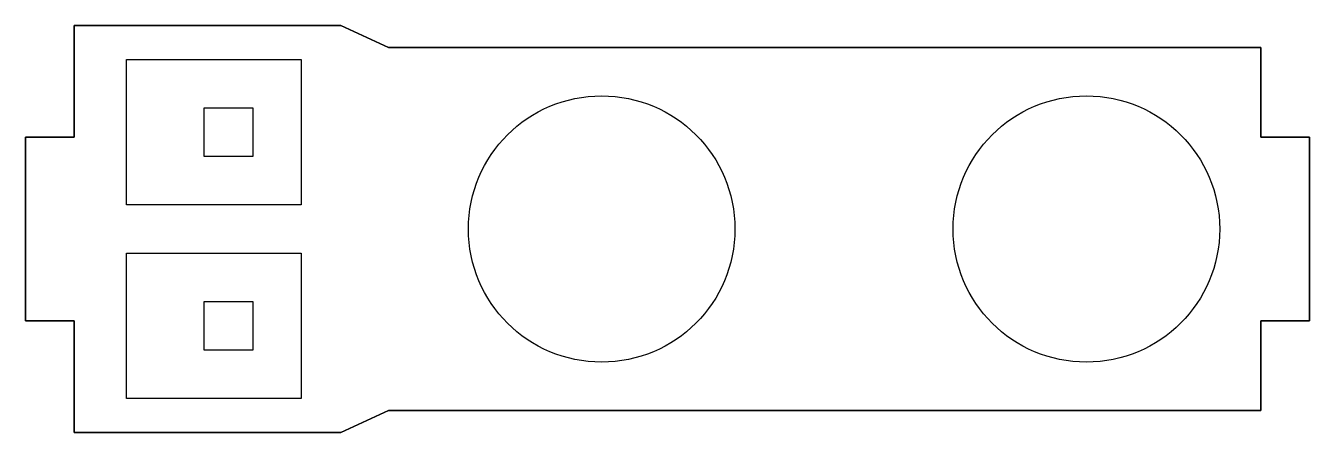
# Model space of a CAD drawing. Header units: millimetres. Extents: x -40.7 to -27.4, y 0 to 4.2.
import ezdxf

# ---------------------------------------------------------------- set-up
doc = ezdxf.new("R2010")
doc.units = ezdxf.units.MM
doc.layers.get('0').update_dxf_attribs({"linetype": 'CONTINUOUS'})

msp = doc.modelspace()

# ---------------------------------------------------------------- linework, layer by layer
for points in [[(-36.944, 3.975), (-37.436, 4.2), (-40.186, 4.2), (-40.186, 3.05), (-40.686, 3.05), (-40.686, 1.15), (-40.186, 1.15), (-40.186, 0), (-37.436, 0), (-36.944, 0.225), (-27.944, 0.225), (-27.944, 1.15), (-27.444, 1.15), (-27.444, 3.05), (-27.944, 3.05), (-27.944, 3.975)], [(-37.516, 0), (-39.837, 0), (-40.186, 0), (-40.186, 1.15), (-40.686, 1.15), (-40.686, 3.05), (-40.186, 3.05), (-40.186, 4.2), (-39.837, 4.2), (-37.516, 4.2), (-37.436, 4.2), (-36.944, 3.975), (-35.794, 3.975), (-32.744, 3.975), (-31.744, 3.975), (-27.944, 3.975), (-27.944, 3.05), (-27.444, 3.05), (-27.444, 1.15), (-27.944, 1.15), (-27.944, 0.225), (-35.794, 0.225), (-36.944, 0.225), (-37.436, 0)], [(-37.844, 3.85), (-37.844, 2.35), (-39.644, 2.35), (-39.644, 3.85)], [(-38.344, 2.85), (-38.844, 2.85), (-38.844, 3.35), (-38.344, 3.35)], [(-37.844, 1.85), (-37.844, 0.35), (-39.644, 0.35), (-39.644, 1.85)], [(-38.844, 0.85), (-38.844, 1.35), (-38.344, 1.35), (-38.344, 0.85)]]:
    msp.add_lwpolyline(points, close=True)
for centre in [(-34.744, 2.1), (-34.744, 2.1), (-34.744, 2.1), (-29.744, 2.1), (-29.744, 2.1), (-29.744, 2.1)]:
    msp.add_circle(centre, 1.375)

doc.saveas('drawing.dxf')
